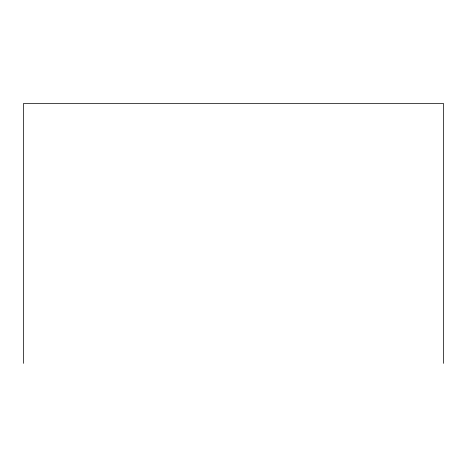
<?xml version="1.0" encoding="UTF-8"?>
<svg xmlns="http://www.w3.org/2000/svg" width="467" height="467" viewBox="0 0 467 467"><rect width="100%" height="100%" fill="white"/><g stroke="black" fill="none" stroke-linecap="round" stroke-linejoin="round"><path stroke-width="0.7" d="M443.65 363.361L443.65 103.639L23.35 103.639L23.35 363.361"/></g></svg>
